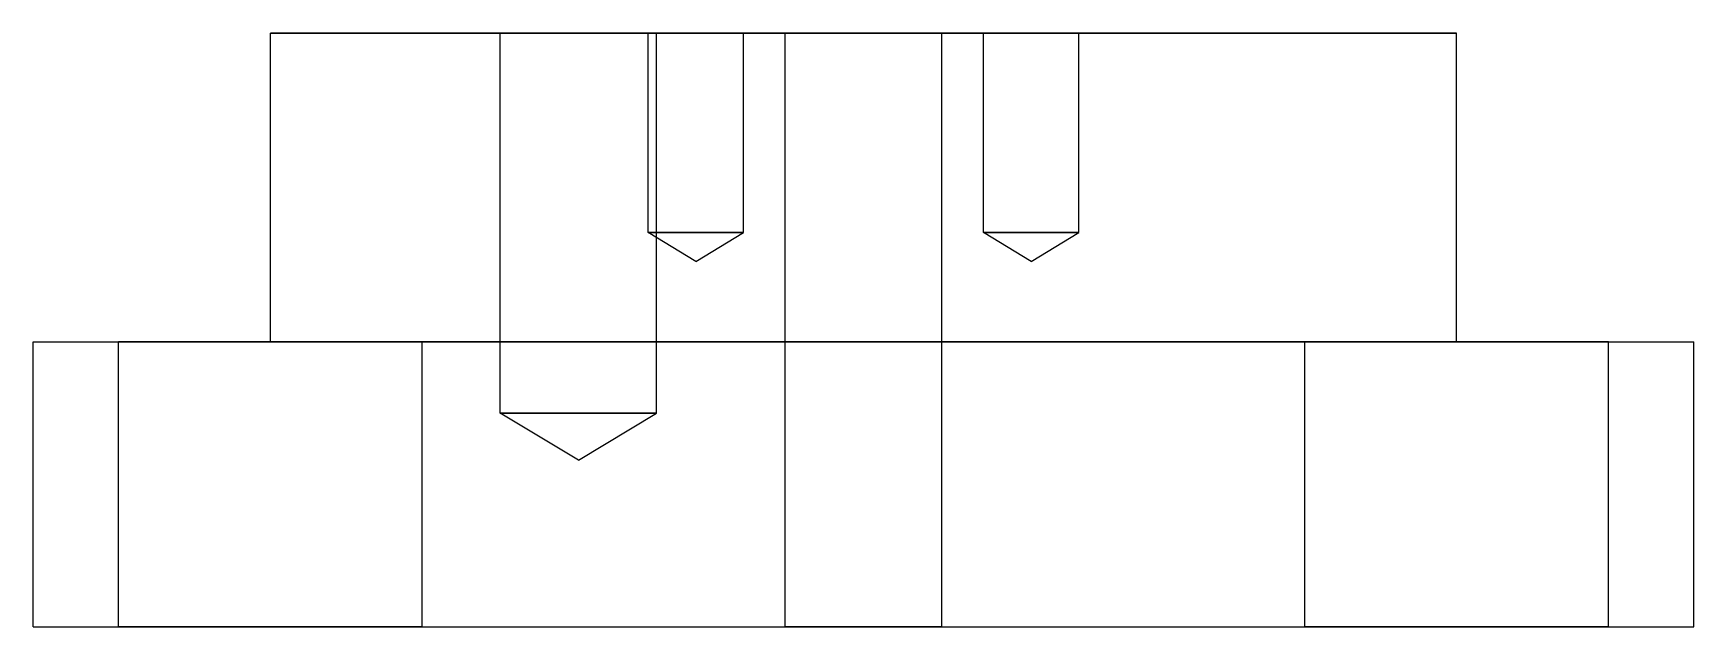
# Model space of a CAD drawing. Header units: millimetres. Extents: x -17.5 to 17.5, y 0 to 12.5.
import ezdxf

# ---------------------------------------------------------------- set-up
doc = ezdxf.new("R2010")
doc.units = ezdxf.units.MM

msp = doc.modelspace()

# ---------------------------------------------------------------- linework, layer by layer
at = {"layer": 'HIDDEN'}
for p, q in [((-7.66, 4.5), (-7.66, 12.5)), ((-4.541, 8.3), (-4.541, 12.5)), ((-4.36, 4.5), (-4.36, 12.5)), ((-2.531, 8.3), (-2.531, 12.5)), ((-1.65, 0), (-1.65, 12.5)), ((1.65, 0), (1.65, 12.5)), ((2.531, 8.3), (2.531, 12.5)), ((4.541, 8.3), (4.541, 12.5)), ((-3.536, 7.696), (-4.541, 8.3)), ((-3.536, 7.696), (-2.531, 8.3)), ((3.536, 7.696), (2.531, 8.3)), ((3.536, 7.696), (4.541, 8.3)), ((-15.7, 0), (-15.7, 6)), ((-9.3, 0), (-9.3, 6)), ((9.3, 0), (9.3, 6)), ((15.7, 0), (15.7, 6)), ((-6.01, 3.509), (-7.66, 4.5)), ((-6.01, 3.509), (-4.36, 4.5))]:
    msp.add_line(p, q, dxfattribs=at)
for points in [[(12.5, 12.5), (12.187, 12.5), (11.262, 12.5), (9.773, 12.5), (7.794, 12.5), (5.424, 12.5), (2.782, 12.5), (0, 12.5), (-2.782, 12.5), (-5.424, 12.5), (-7.794, 12.5), (-9.773, 12.5), (-11.262, 12.5), (-12.187, 12.5), (-12.5, 12.5)], [(-4.36, 12.5), (-4.402, 12.5), (-4.524, 12.5), (-4.72, 12.5), (-4.982, 12.5), (-5.294, 12.5), (-5.643, 12.5), (-6.01, 12.5), (-6.378, 12.5), (-6.726, 12.5), (-7.039, 12.5), (-7.3, 12.5), (-7.497, 12.5), (-7.619, 12.5), (-7.66, 12.5)], [(-7.66, 12.5), (-7.65, 12.5), (-7.619, 12.5), (-7.568, 12.5), (-7.497, 12.5), (-7.408, 12.5), (-7.3, 12.5), (-7.177, 12.5), (-7.039, 12.5), (-6.888, 12.5), (-6.726, 12.5), (-6.555, 12.5), (-6.378, 12.5), (-6.195, 12.5), (-6.01, 12.5)], [(-6.01, 12.5), (-5.826, 12.5), (-5.643, 12.5), (-5.465, 12.5), (-5.294, 12.5), (-5.133, 12.5), (-4.982, 12.5), (-4.844, 12.5), (-4.72, 12.5), (-4.613, 12.5), (-4.524, 12.5), (-4.453, 12.5), (-4.402, 12.5), (-4.371, 12.5), (-4.36, 12.5)], [(-2.531, 12.5), (-2.556, 12.5), (-2.63, 12.5), (-2.75, 12.5), (-2.909, 12.5), (-3.099, 12.5), (-3.312, 12.5), (-3.536, 12.5), (-3.759, 12.5), (-3.972, 12.5), (-4.162, 12.5), (-4.321, 12.5), (-4.441, 12.5), (-4.515, 12.5), (-4.541, 12.5)], [(-4.541, 12.5), (-4.534, 12.5), (-4.515, 12.5), (-4.484, 12.5), (-4.441, 12.5), (-4.386, 12.5), (-4.321, 12.5), (-4.246, 12.5), (-4.162, 12.5), (-4.07, 12.5), (-3.972, 12.5), (-3.867, 12.5), (-3.759, 12.5), (-3.648, 12.5), (-3.536, 12.5)], [(-3.536, 12.5), (-3.423, 12.5), (-3.312, 12.5), (-3.204, 12.5), (-3.099, 12.5), (-3.001, 12.5), (-2.909, 12.5), (-2.825, 12.5), (-2.75, 12.5), (-2.685, 12.5), (-2.63, 12.5), (-2.587, 12.5), (-2.556, 12.5), (-2.537, 12.5), (-2.531, 12.5)], [(1.65, 12.5), (1.609, 12.5), (1.487, 12.5), (1.29, 12.5), (1.029, 12.5), (0.716, 12.5), (0.367, 12.5), (0, 12.5), (-0.367, 12.5), (-0.716, 12.5), (-1.029, 12.5), (-1.29, 12.5), (-1.487, 12.5), (-1.609, 12.5), (-1.65, 12.5)], [(-1.65, 12.5), (-1.64, 12.5), (-1.609, 12.5), (-1.557, 12.5), (-1.487, 12.5), (-1.397, 12.5), (-1.29, 12.5), (-1.167, 12.5), (-1.029, 12.5), (-0.878, 12.5), (-0.716, 12.5), (-0.545, 12.5), (-0.367, 12.5), (-0.185, 12.5), (0, 12.5)], [(0, 12.5), (0.185, 12.5), (0.367, 12.5), (0.545, 12.5), (0.716, 12.5), (0.878, 12.5), (1.029, 12.5), (1.167, 12.5), (1.29, 12.5), (1.397, 12.5), (1.487, 12.5), (1.557, 12.5), (1.609, 12.5), (1.64, 12.5), (1.65, 12.5)], [(4.541, 12.5), (4.515, 12.5), (4.441, 12.5), (4.321, 12.5), (4.162, 12.5), (3.972, 12.5), (3.759, 12.5), (3.536, 12.5), (3.312, 12.5), (3.099, 12.5), (2.909, 12.5), (2.75, 12.5), (2.63, 12.5), (2.556, 12.5), (2.531, 12.5)], [(2.531, 12.5), (2.537, 12.5), (2.556, 12.5), (2.587, 12.5), (2.63, 12.5), (2.685, 12.5), (2.75, 12.5), (2.825, 12.5), (2.909, 12.5), (3.001, 12.5), (3.099, 12.5), (3.204, 12.5), (3.312, 12.5), (3.423, 12.5), (3.536, 12.5)], [(3.536, 12.5), (3.648, 12.5), (3.759, 12.5), (3.867, 12.5), (3.972, 12.5), (4.07, 12.5), (4.162, 12.5), (4.246, 12.5), (4.321, 12.5), (4.386, 12.5), (4.441, 12.5), (4.484, 12.5), (4.515, 12.5), (4.534, 12.5), (4.541, 12.5)], [(-2.531, 8.3), (-2.556, 8.3), (-2.63, 8.3), (-2.75, 8.3), (-2.909, 8.3), (-3.099, 8.3), (-3.312, 8.3), (-3.536, 8.3), (-3.759, 8.3), (-3.972, 8.3), (-4.162, 8.3), (-4.321, 8.3), (-4.441, 8.3), (-4.515, 8.3), (-4.541, 8.3)], [(-4.541, 8.3), (-4.534, 8.3), (-4.515, 8.3), (-4.484, 8.3), (-4.441, 8.3), (-4.386, 8.3), (-4.321, 8.3), (-4.246, 8.3), (-4.162, 8.3), (-4.07, 8.3), (-3.972, 8.3), (-3.867, 8.3), (-3.759, 8.3), (-3.648, 8.3), (-3.536, 8.3)], [(-3.536, 8.3), (-3.423, 8.3), (-3.312, 8.3), (-3.204, 8.3), (-3.099, 8.3), (-3.001, 8.3), (-2.909, 8.3), (-2.825, 8.3), (-2.75, 8.3), (-2.685, 8.3), (-2.63, 8.3), (-2.587, 8.3), (-2.556, 8.3), (-2.537, 8.3), (-2.531, 8.3)], [(4.541, 8.3), (4.515, 8.3), (4.441, 8.3), (4.321, 8.3), (4.162, 8.3), (3.972, 8.3), (3.759, 8.3), (3.536, 8.3), (3.312, 8.3), (3.099, 8.3), (2.909, 8.3), (2.75, 8.3), (2.63, 8.3), (2.556, 8.3), (2.531, 8.3)], [(2.531, 8.3), (2.537, 8.3), (2.556, 8.3), (2.587, 8.3), (2.63, 8.3), (2.685, 8.3), (2.75, 8.3), (2.825, 8.3), (2.909, 8.3), (3.001, 8.3), (3.099, 8.3), (3.204, 8.3), (3.312, 8.3), (3.423, 8.3), (3.536, 8.3)], [(3.536, 8.3), (3.648, 8.3), (3.759, 8.3), (3.867, 8.3), (3.972, 8.3), (4.07, 8.3), (4.162, 8.3), (4.246, 8.3), (4.321, 8.3), (4.386, 8.3), (4.441, 8.3), (4.484, 8.3), (4.515, 8.3), (4.534, 8.3), (4.541, 8.3)], [(-9.3, 6), (-9.38, 6), (-9.617, 6), (-9.998, 6), (-10.505, 6), (-11.112, 6), (-11.788, 6), (-12.5, 6), (-13.212, 6), (-13.888, 6), (-14.495, 6), (-15.002, 6), (-15.383, 6), (-15.62, 6), (-15.7, 6)], [(-15.7, 6), (-15.68, 6), (-15.62, 6), (-15.52, 6), (-15.383, 6), (-15.21, 6), (-15.002, 6), (-14.763, 6), (-14.495, 6), (-14.203, 6), (-13.888, 6), (-13.557, 6), (-13.212, 6), (-12.858, 6), (-12.5, 6)], [(-12.5, 6), (-12.142, 6), (-11.788, 6), (-11.443, 6), (-11.112, 6), (-10.797, 6), (-10.505, 6), (-10.237, 6), (-9.998, 6), (-9.79, 6), (-9.617, 6), (-9.48, 6), (-9.38, 6), (-9.32, 6), (-9.3, 6)], [(12.5, 6), (12.187, 6), (11.262, 6), (9.773, 6), (7.794, 6), (5.424, 6), (2.782, 6), (0, 6), (-2.782, 6), (-5.424, 6), (-7.794, 6), (-9.773, 6), (-11.262, 6), (-12.187, 6), (-12.5, 6)], [(-12.5, 6), (-12.421, 6), (-12.187, 6), (-11.799, 6), (-11.262, 6), (-10.584, 6), (-9.773, 6), (-8.839, 6), (-7.794, 6), (-6.65, 6), (-5.424, 6), (-4.128, 6), (-2.782, 6), (-1.4, 6), (0, 6)], [(0, 6), (1.4, 6), (2.782, 6), (4.128, 6), (5.424, 6), (6.65, 6), (7.794, 6), (8.839, 6), (9.773, 6), (10.584, 6), (11.262, 6), (11.799, 6), (12.187, 6), (12.421, 6), (12.5, 6)], [(15.7, 6), (15.62, 6), (15.383, 6), (15.002, 6), (14.495, 6), (13.888, 6), (13.212, 6), (12.5, 6), (11.788, 6), (11.112, 6), (10.505, 6), (9.998, 6), (9.617, 6), (9.38, 6), (9.3, 6)], [(9.3, 6), (9.32, 6), (9.38, 6), (9.48, 6), (9.617, 6), (9.79, 6), (9.998, 6), (10.237, 6), (10.505, 6), (10.797, 6), (11.112, 6), (11.443, 6), (11.788, 6), (12.142, 6), (12.5, 6)], [(12.5, 6), (12.858, 6), (13.212, 6), (13.557, 6), (13.888, 6), (14.203, 6), (14.495, 6), (14.763, 6), (15.002, 6), (15.21, 6), (15.383, 6), (15.52, 6), (15.62, 6), (15.68, 6), (15.7, 6)], [(-4.36, 4.5), (-4.402, 4.5), (-4.524, 4.5), (-4.72, 4.5), (-4.982, 4.5), (-5.294, 4.5), (-5.643, 4.5), (-6.01, 4.5), (-6.378, 4.5), (-6.726, 4.5), (-7.039, 4.5), (-7.3, 4.5), (-7.497, 4.5), (-7.619, 4.5), (-7.66, 4.5)], [(-7.66, 4.5), (-7.65, 4.5), (-7.619, 4.5), (-7.568, 4.5), (-7.497, 4.5), (-7.408, 4.5), (-7.3, 4.5), (-7.177, 4.5), (-7.039, 4.5), (-6.888, 4.5), (-6.726, 4.5), (-6.555, 4.5), (-6.378, 4.5), (-6.195, 4.5), (-6.01, 4.5)], [(-6.01, 4.5), (-5.826, 4.5), (-5.643, 4.5), (-5.465, 4.5), (-5.294, 4.5), (-5.133, 4.5), (-4.982, 4.5), (-4.844, 4.5), (-4.72, 4.5), (-4.613, 4.5), (-4.524, 4.5), (-4.453, 4.5), (-4.402, 4.5), (-4.371, 4.5), (-4.36, 4.5)], [(-9.3, 0), (-9.38, 0), (-9.617, 0), (-9.998, 0), (-10.505, 0), (-11.112, 0), (-11.788, 0), (-12.5, 0), (-13.212, 0), (-13.888, 0), (-14.495, 0), (-15.002, 0), (-15.383, 0), (-15.62, 0), (-15.7, 0)], [(-15.7, 0), (-15.68, 0), (-15.62, 0), (-15.52, 0), (-15.383, 0), (-15.21, 0), (-15.002, 0), (-14.763, 0), (-14.495, 0), (-14.203, 0), (-13.888, 0), (-13.557, 0), (-13.212, 0), (-12.858, 0), (-12.5, 0)], [(-12.5, 0), (-12.142, 0), (-11.788, 0), (-11.443, 0), (-11.112, 0), (-10.797, 0), (-10.505, 0), (-10.237, 0), (-9.998, 0), (-9.79, 0), (-9.617, 0), (-9.48, 0), (-9.38, 0), (-9.32, 0), (-9.3, 0)], [(1.65, 0), (1.609, 0), (1.487, 0), (1.29, 0), (1.029, 0), (0.716, 0), (0.367, 0), (0, 0), (-0.367, 0), (-0.716, 0), (-1.029, 0), (-1.29, 0), (-1.487, 0), (-1.609, 0), (-1.65, 0)], [(-1.65, 0), (-1.64, 0), (-1.609, 0), (-1.557, 0), (-1.487, 0), (-1.397, 0), (-1.29, 0), (-1.167, 0), (-1.029, 0), (-0.878, 0), (-0.716, 0), (-0.545, 0), (-0.367, 0), (-0.185, 0), (0, 0)], [(0, 0), (0.185, 0), (0.367, 0), (0.545, 0), (0.716, 0), (0.878, 0), (1.029, 0), (1.167, 0), (1.29, 0), (1.397, 0), (1.487, 0), (1.557, 0), (1.609, 0), (1.64, 0), (1.65, 0)], [(15.7, 0), (15.62, 0), (15.383, 0), (15.002, 0), (14.495, 0), (13.888, 0), (13.212, 0), (12.5, 0), (11.788, 0), (11.112, 0), (10.505, 0), (9.998, 0), (9.617, 0), (9.38, 0), (9.3, 0)], [(9.3, 0), (9.32, 0), (9.38, 0), (9.48, 0), (9.617, 0), (9.79, 0), (9.998, 0), (10.237, 0), (10.505, 0), (10.797, 0), (11.112, 0), (11.443, 0), (11.788, 0), (12.142, 0), (12.5, 0)], [(12.5, 0), (12.858, 0), (13.212, 0), (13.557, 0), (13.888, 0), (14.203, 0), (14.495, 0), (14.763, 0), (15.002, 0), (15.21, 0), (15.383, 0), (15.52, 0), (15.62, 0), (15.68, 0), (15.7, 0)]]:
    msp.add_lwpolyline(points, dxfattribs=at)
at = {"layer": 'VISIBLE'}
for p, q in [((-12.5, 6), (-12.5, 12.5)), ((12.5, 6), (12.5, 12.5)), ((-17.5, 0), (-17.5, 6)), ((-17.5, 6), (17.5, 6)), ((17.5, 0), (17.5, 6)), ((-17.5, 0), (17.5, 0))]:
    msp.add_line(p, q, dxfattribs=at)
for points in [[(-12.5, 12.5), (-12.421, 12.5), (-12.187, 12.5), (-11.799, 12.5), (-11.262, 12.5), (-10.584, 12.5), (-9.773, 12.5), (-8.839, 12.5), (-7.794, 12.5), (-6.65, 12.5), (-5.424, 12.5), (-4.128, 12.5), (-2.782, 12.5), (-1.4, 12.5), (0, 12.5)], [(0, 12.5), (1.4, 12.5), (2.782, 12.5), (4.128, 12.5), (5.424, 12.5), (6.65, 12.5), (7.794, 12.5), (8.839, 12.5), (9.773, 12.5), (10.584, 12.5), (11.262, 12.5), (11.799, 12.5), (12.187, 12.5), (12.421, 12.5), (12.5, 12.5)]]:
    msp.add_lwpolyline(points, dxfattribs=at)

doc.saveas('drawing.dxf')
